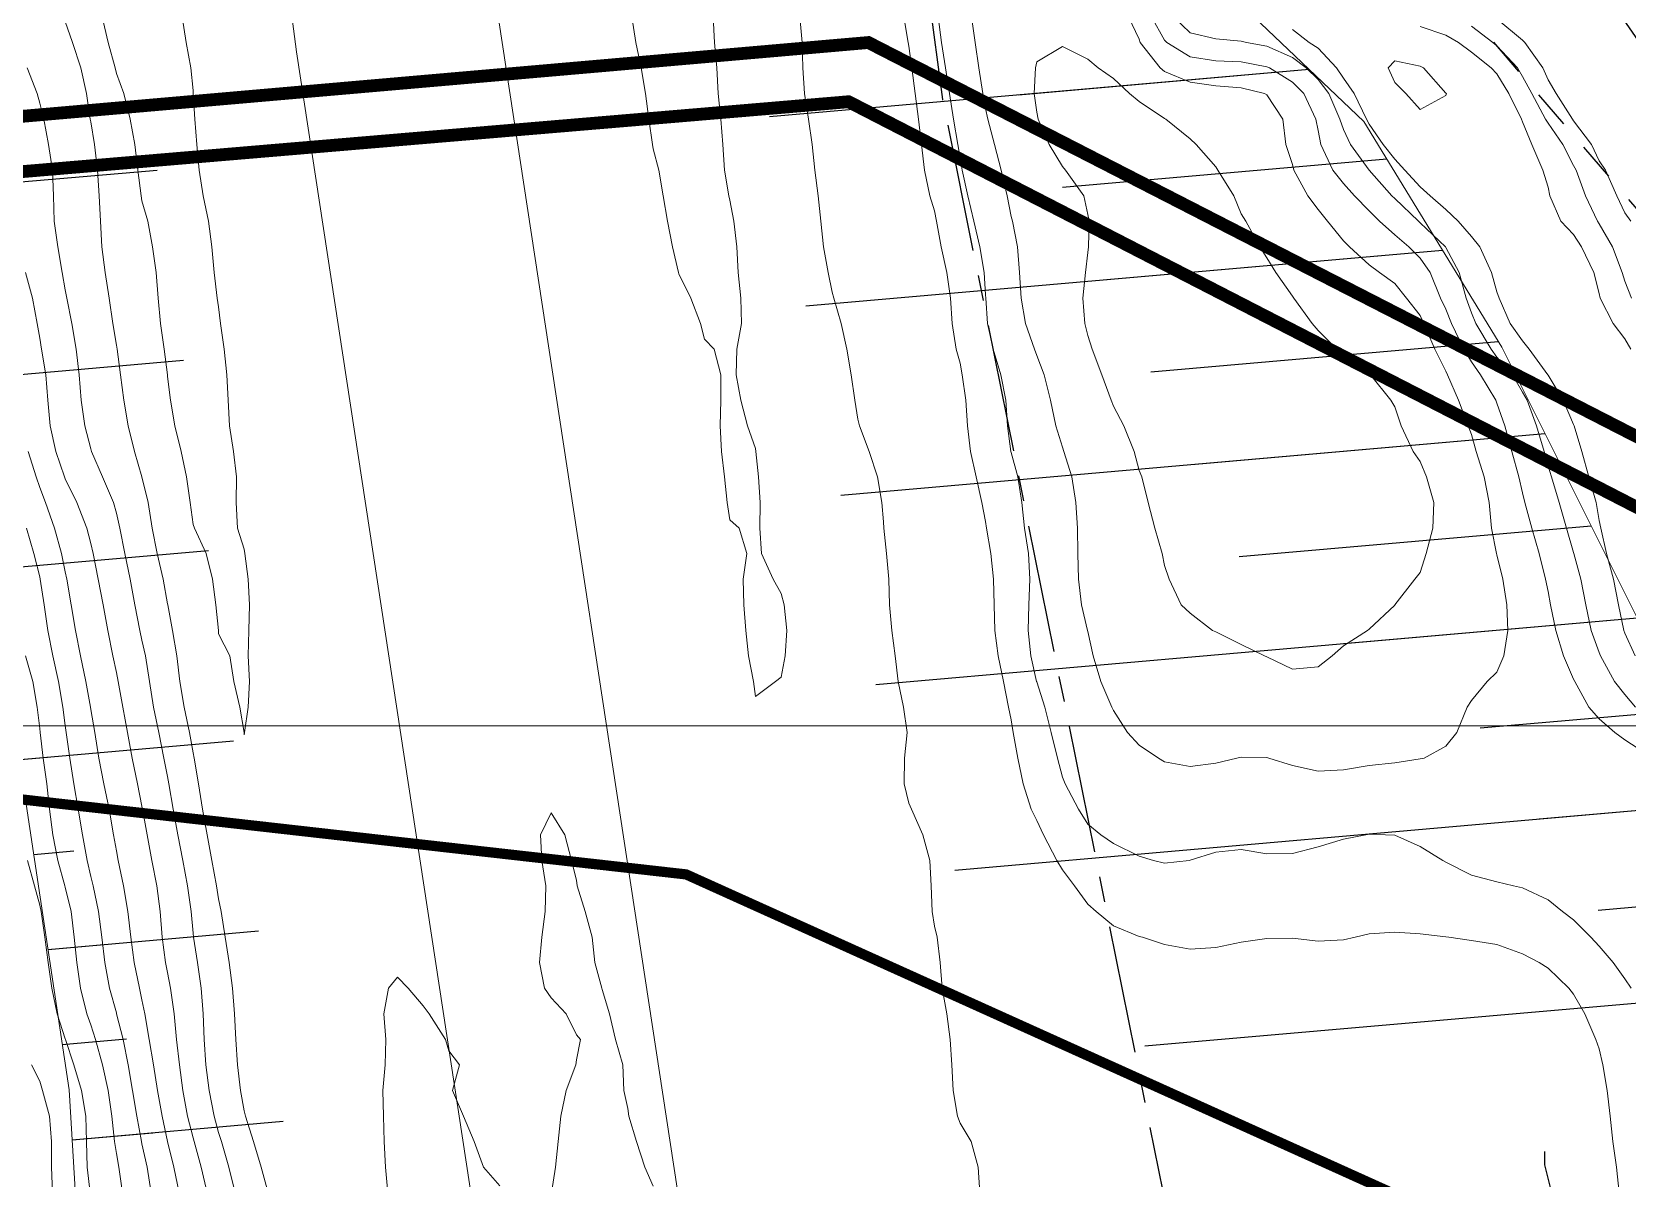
# Model space of a CAD drawing. Header units: centimetres. Extents: x 0 to 642158, y -847 to 649707.
# Drawn here: x 617123.1 to 617154.29, y 621078.54 to 621100.95 of the extents above; entities that cross this region are included whole.
import ezdxf

# ---------------------------------------------------------------- set-up
doc = ezdxf.new("R2010")
doc.units = ezdxf.units.CM
doc.header["$MEASUREMENT"] = 0
for name, pattern in [('CACHE', [9.525, 6.35, -3.175]), ('CENTERX2', [4, 2.5, -0.5, 0.5, -0.5]), ('JIS_02_0.7', [1.35, 0.75, -0.6])]:
    doc.linetypes.add(name, pattern=pattern)
for name, color, linetype, lineweight in [('MEV_environnement_V', 7, 'Continuous', 20), ('MEV_grille', 254, 'Continuous', 9), ('MEV_layout inondation', 5, 'Continuous', 15), ('MEV_schema paysager_V', 7, 'Continuous', 20), ('MEV_vegetal_V', 7, 'Continuous', 25), ('WAL_parcellaire agricole', 7, 'JIS_02_0.7', 25), ('WAL_topographie 0.5', 253, 'Continuous', 20)]:
    doc.layers.add(name, color=color, linetype=linetype, lineweight=lineweight)
doc.layers.add('MEV_schema paysager_Ha', color=7, linetype='Continuous', lineweight=25, transparency=0.13)
doc.layers.add('SPW_parcellaire cadastral', color=7, linetype='CENTERX2', lineweight=25, true_color=0xff0542)
doc.linetypes.add('TRACKS', pattern='A,0.15,[130,ltypeshp.shx,S=0.25,R=0,X=0,Y=0],0.15', length=0.3)
picture_1 = doc.add_image_def('image2.png', size_in_pixel=(6614, 11023))

# ---------------------------------------------------------------- blocks, each defined once
blk = doc.blocks.new('legende vegetal')
at = {"layer": 'MEV_vegetal_V'}
blk.add_lwpolyline([(617152.72, 621078.083), (617152.59, 621078.603), (617152.59, 621078.862)], dxfattribs=at)
blk = doc.blocks.new('*U114')
at = {"layer": 'MEV_grille', "transparency": 33554687}
blk.add_lwpolyline([(-1338.461, 0), (1338.461, 0)], dxfattribs=at)
blk = doc.blocks.new('*U115')
at = {"layer": 'MEV_grille', "color": 0, "linetype": 'ByBlock', "lineweight": -2, "transparency": 16777216}
blk.add_blockref('*U114', (0, -1300), dxfattribs=at)

msp = doc.modelspace()

# ---------------------------------------------------------------- hatches: boundary and pattern name
at = {"layer": 'MEV_schema paysager_Ha', "transparency": 33554687}
h = msp.add_hatch(dxfattribs=at)
h.set_pattern_fill('ANSI31', color=60, scale=30, angle=320)
h.paths.add_polyline_path([(617169.617, 620973.194), (617165.143, 620997.552), (617163.049, 621011.729), (617162.573, 621023.432), (617161.336, 621028.189), (617160.67, 621031.995), (617159.432, 621036.467), (617156.475, 621053.969), (617156.906, 621060.001), (617157.984, 621066.14), (617158.414, 621069.802), (617158.199, 621075.295), (617157.014, 621080.142), (617155.505, 621084.988), (617154.751, 621088.973), (617151.842, 621094.789), (617149.148, 621099.205), (617146.994, 621101.252), (617145.377, 621102.544), (617143.546, 621103.621), (617141.391, 621107.391), (617140.307, 621121.334), (617138.581, 621134.515), (617137.596, 621148.681), (617137.947, 621158.301), (617138.342, 621166.601), (617137.255, 621176.482), (617136.069, 621187.153), (617134.618, 621206.801), (617133.841, 621215.056), (617132.235, 621238.569), (617131.105, 621276.162), (617130.662, 621320.72), (617129.383, 621365.826), (617128.171, 621391.821), (617126.408, 621441.701), (617124.527, 621449.888), (617124.527, 621453.399), (617124.884, 621455.482), (617126.075, 621456.85), (617127.265, 621458.873), (617127.265, 621461.254), (617125.649, 621473.672), (617125.524, 621482.896), (617125.025, 621497.979), (617124.776, 621519.544), (617124.92, 621540.094), (617125.983, 621565.584), (617126.337, 621580.453), (617126.163, 621598.374), (617127.186, 621608.874), (617130.532, 621615.192), (617131.834, 621617.887), (617134.298, 621627.22), (617135.042, 621631.96), (617135.135, 621640.047), (617136.158, 621649.713), (617136.911, 621670.5), (617129.26, 621649.205), (617124.61, 621628.36), (617120.259, 621606.016), (617117.259, 621583.371), (617115.237, 621541.083), (617114.562, 621520.401), (617115.536, 621487.717), (617112.094, 621474.528), (617111.291, 621462.83), (617115.078, 621434.173), (617114.685, 621412.686), (617116.517, 621383.817), (617118.213, 621359.713), (617121.633, 621297.519), (617122.293, 621280.379), (617124.809, 621252.783), (617126.661, 621222.595), (617125.403, 621211.007), (617126.795, 621190.875), (617128.52, 621169.158), (617130.485, 621161.793), (617131.444, 621155.186), (617130.649, 621150.827), (617132.125, 621142.753), (617132.79, 621125.456), (617134.954, 621111.319), (617137.702, 621098.468), (617139.749, 621087.381), (617141.795, 621083.246), (617143.417, 621082.42), (617144.557, 621081.575), (617145.493, 621080.194), (617145.463, 621077.083), (617144.023, 621074.463), (617144.278, 621071.03), (617145.295, 621066.579), (617147.455, 621053.531), (617147.76, 621048.137), (617148.575, 621044.067), (617151.222, 621037.452), (617151.12, 621031.956), (617151.633, 621023.148), (617154.427, 621011.658), (617158.897, 620988.919), (617162.537, 620970.568), (617168.729, 620939.186), (617182.921, 620879.156), (617188.263, 620855.446), (617193.71, 620854.003), (617187.498, 620892.108), (617176.811, 620939.879)])
h = msp.add_hatch(dxfattribs=at)
h.set_pattern_fill('ANSI31', color=60, scale=15, angle=320)
h.paths.add_polyline_path([(617169.617, 620973.194), (617165.143, 620997.552), (617163.049, 621011.729), (617162.573, 621023.432), (617161.336, 621028.189), (617160.67, 621031.995), (617159.432, 621036.467), (617156.475, 621053.969), (617156.906, 621060.001), (617157.984, 621066.14), (617158.414, 621069.802), (617158.199, 621075.295), (617157.014, 621080.142), (617155.505, 621084.988), (617154.751, 621088.973), (617151.842, 621094.789), (617149.148, 621099.205), (617146.994, 621101.252), (617145.377, 621102.544), (617143.546, 621103.621), (617141.391, 621107.391), (617140.307, 621121.334), (617138.581, 621134.515), (617137.596, 621148.681), (617137.947, 621158.301), (617138.342, 621166.601), (617137.255, 621176.482), (617136.069, 621187.153), (617134.618, 621206.801), (617133.841, 621215.056), (617132.235, 621238.569), (617131.105, 621276.162), (617130.662, 621320.72), (617129.383, 621365.826), (617128.171, 621391.821), (617126.408, 621441.701), (617124.527, 621449.888), (617124.527, 621453.399), (617124.884, 621455.482), (617126.075, 621456.85), (617127.265, 621458.873), (617127.265, 621461.254), (617125.649, 621473.672), (617125.524, 621482.896), (617125.025, 621497.979), (617124.776, 621519.544), (617124.92, 621540.094), (617125.983, 621565.584), (617126.337, 621580.453), (617126.163, 621598.374), (617127.186, 621608.874), (617130.532, 621615.192), (617131.834, 621617.887), (617134.298, 621627.22), (617135.042, 621631.96), (617135.135, 621640.047), (617136.158, 621649.713), (617136.911, 621670.5), (617132.957, 621648.368), (617129.989, 621627.895), (617123.162, 621605.493), (617122.123, 621583.834), (617121.418, 621540.656), (617120.578, 621519.454), (617120.8, 621487.646), (617120.576, 621474.663), (617119.681, 621463.134), (617121.439, 621434.424), (617121.208, 621413.2), (617123.756, 621383.971), (617124.633, 621359.105), (617126.907, 621297.599), (617127.217, 621280.099), (617128.476, 621252.652), (617130.286, 621222.294), (617130.788, 621212.114), (617133.595, 621189.8), (617133.864, 621168.997), (617134.545, 621163.04), (617136.407, 621155.367), (617136.033, 621153.22), (617137.061, 621150.231), (617136.705, 621143.134), (617138.509, 621125.82), (617138.985, 621114.157), (617141.16, 621102.299), (617147.01, 621090.064), (617151.616, 621087.22), (617153.107, 621084.646), (617154.311, 621082.965), (617155.38, 621081.272), (617156.272, 621077.352), (617156.539, 621073.164), (617152.956, 621057.576), (617153.92, 621035.982), (617159.694, 621019.068), (617160.419, 620997.657), (617177.679, 620920.157), (617193.56, 620854.923), (617187.498, 620892.108)])
h = msp.add_hatch(dxfattribs=at)
h.set_pattern_fill('ANSI31', color=60, scale=30, angle=320)
h.paths.add_polyline_path([(617170.419, 620834.567), (617172.651, 620836.166), (617173.767, 620838.36), (617176.52, 620837.394), (617174.806, 620846.341), (617170.861, 620863.855), (617160.166, 620908.624), (617154.776, 620933.562), (617146.673, 620971.647), (617141.556, 621000.514), (617137.768, 621021.34), (617128.09, 621079.063), (617126.156, 621093.864), (617119.316, 621143.104), (617111.792, 621208.391), (617108.156, 621251.964), (617106.162, 621276.436), (617103.961, 621303.676), (617102.134, 621336.288), (617100.135, 621389.845), (617096.516, 621463.981), (617093.32, 621529.296), (617090.317, 621582.148), (617088.875, 621608.789), (617089.552, 621610.434), (617091.584, 621610.24), (617079.838, 621624.63), (617079.15, 621614.869), (617077.224, 621610.745), (617075.161, 621604.283), (617075.024, 621597.272), (617074.199, 621592.185), (617074.199, 621587.785), (617073.373, 621584.761), (617071.723, 621576.1), (617070.554, 621571.223), (617069.004, 621567.237), (617065.792, 621560.483), (617065.459, 621555.39), (617064.352, 621548.747), (617063.248, 621545.861), (617063.538, 621539.763), (617064.894, 621531.341), (617066.831, 621523.888), (617067.993, 621518.758), (617069.311, 621511.094), (617070.285, 621505.466), (617073.425, 621497.132), (617077.756, 621487.932), (617080.679, 621477.434), (617081.545, 621462.498), (617082.024, 621453.112), (617079.891, 621448.421), (617077.757, 621439.358), (617074.131, 621434.987), (617070.825, 621431.469), (617069.438, 621426.671), (617071.018, 621420.988), (617073.27, 621414.516), (617077.07, 621409.311), (617077.914, 621402.699), (617079.322, 621395.946), (617077.774, 621388.912), (617077.028, 621379.272), (617077.18, 621366.49), (617077.637, 621354.926), (617081.138, 621345.34), (617084.667, 621339.141), (617088.419, 621332.55), (617091.943, 621324.141), (617093.489, 621313.549), (617093.991, 621301.308), (617095.095, 621293.181), (617098.226, 621286.522), (617098.599, 621269.214), (617098.32, 621260.56), (617100.919, 621240.097), (617102.163, 621224.304), (617102.661, 621213.61), (617104.31, 621203.418), (617105.03, 621196.058), (617108.853, 621175.666), (617110.452, 621164.481), (617113.761, 621137.233), (617115.569, 621117.477), (617117.489, 621112.22), (617116.988, 621109.132), (617114.316, 621105.794), (617111.985, 621102.229), (617112.056, 621101.1), (617120.765, 621101.771), (617121.63, 621095.928), (617112.376, 621095.304), (617112.524, 621092.145), (617113.883, 621089.004), (617118.105, 621088.839), (617120.775, 621088.744), (617122.967, 621085.98), (617123.825, 621080.262), (617124.207, 621073.973), (617125.553, 621066.79), (617126.9, 621057.169), (617128.055, 621049.377), (617129.783, 621041.532), (617130.994, 621026.347), (617134.207, 621004.931), (617136.145, 620988.525), (617136.031, 620979.069), (617142.374, 620949.543), (617145.918, 620930.208), (617153.153, 620899.212), (617158.672, 620872.657), (617161.08, 620858.212), (617163.85, 620847.016), (617167.101, 620840.155), (617169.922, 620834.909)])
h = msp.add_hatch(dxfattribs=at)
h.set_pattern_fill('ANSI31', color=60, scale=15, angle=320)
h.paths.add_polyline_path([(617170.419, 620834.567), (617172.651, 620836.166), (617173.767, 620838.36), (617172.164, 620839.948), (617169.222, 620844.997), (617165.011, 620861.103), (617155.295, 620905.773), (617149.967, 620930.558), (617141.637, 620968.956), (617138.302, 620999.865), (617134.651, 621021.029), (617125.75, 621078.391), (617121.772, 621092.578), (617115.806, 621141.831), (617107.516, 621206.061), (617103.711, 621250.656), (617102.096, 621275.072), (617098.522, 621305.188), (617095.036, 621336.316), (617086.438, 621359.081), (617085.934, 621388.312), (617080.11, 621426.004), (617086.838, 621442.658), (617088.578, 621463.389), (617083.681, 621500.211), (617076.945, 621529.071), (617073.11, 621552.713), (617080.742, 621582.645), (617082.21, 621610.23), (617089.552, 621610.434), (617091.584, 621610.24), (617079.838, 621624.63), (617079.15, 621614.869), (617077.224, 621610.745), (617075.161, 621604.283), (617075.024, 621597.272), (617074.199, 621592.185), (617074.199, 621587.785), (617073.373, 621584.761), (617071.723, 621576.1), (617070.554, 621571.223), (617069.004, 621567.237), (617065.792, 621560.483), (617065.459, 621555.39), (617064.352, 621548.747), (617063.248, 621545.861), (617063.538, 621539.763), (617064.894, 621531.341), (617066.831, 621523.888), (617067.993, 621518.758), (617069.311, 621511.094), (617070.285, 621505.466), (617073.425, 621497.132), (617077.756, 621487.932), (617080.679, 621477.434), (617081.545, 621462.498), (617082.024, 621453.112), (617079.891, 621448.421), (617077.757, 621439.358), (617074.131, 621434.987), (617070.825, 621431.469), (617069.438, 621426.671), (617071.018, 621420.988), (617073.27, 621414.516), (617077.07, 621409.311), (617077.914, 621402.699), (617079.322, 621395.946), (617077.774, 621388.912), (617077.028, 621379.272), (617077.18, 621366.49), (617077.637, 621354.926), (617081.138, 621345.34), (617084.667, 621339.141), (617088.419, 621332.55), (617091.943, 621324.141), (617093.489, 621313.549), (617093.991, 621301.308), (617095.095, 621293.181), (617098.226, 621286.522), (617098.599, 621269.214), (617098.32, 621260.56), (617100.919, 621240.097), (617102.163, 621224.304), (617102.661, 621213.61), (617104.31, 621203.418), (617105.03, 621196.058), (617108.853, 621175.666), (617110.452, 621164.481), (617113.761, 621137.233), (617115.569, 621117.477), (617117.489, 621112.22), (617116.988, 621109.132), (617114.316, 621105.794), (617111.985, 621102.229), (617112.056, 621101.1), (617120.765, 621101.771), (617121.63, 621095.928), (617112.376, 621095.304), (617112.524, 621092.145), (617113.883, 621089.004), (617118.105, 621088.839), (617120.775, 621088.744), (617122.967, 621085.98), (617123.825, 621080.262), (617124.207, 621073.973), (617125.553, 621066.79), (617126.9, 621057.169), (617128.055, 621049.377), (617129.783, 621041.532), (617130.994, 621026.347), (617134.207, 621004.931), (617136.145, 620988.525), (617136.031, 620979.069), (617142.374, 620949.543), (617145.918, 620930.208), (617153.153, 620899.212), (617158.672, 620872.657), (617161.08, 620858.212), (617163.85, 620847.016), (617167.101, 620840.155), (617169.922, 620834.909)])

# ---------------------------------------------------------------- linework, layer by layer
at = {"layer": 'MEV_environnement_V', "linetype": 'TRACKS', "ltscale": 3}
for points in [[(617196.551, 620794.87), (617191.316, 620813.109), (617184.085, 620840.014), (617176.176, 620871.986), (617168.771, 620903.798), (617163.542, 620928.084), (617159.498, 620945.611), (617151.09, 620986.135), (617141.663, 621040.679), (617136.609, 621072.516), (617132.233, 621101.133), (617126.671, 621142.93), (617123.473, 621166.323), (617119.773, 621200.126), (617115.901, 621242.044)], [(617192.692, 620793.816), (617187.462, 620812.038), (617180.212, 620839.014), (617172.287, 620871.053), (617164.867, 620902.923), (617159.638, 620927.214), (617155.59, 620944.754), (617147.16, 620985.388), (617137.717, 621040.025), (617132.657, 621071.9), (617128.273, 621100.567), (617122.707, 621142.396), (617119.503, 621165.835), (617115.794, 621199.724), (617111.915, 621241.714)]]:
    msp.add_lwpolyline(points, dxfattribs=at)
at = {"layer": 'MEV_environnement_V', "linetype": 'CACHE', "ltscale": 0.3, "const_width": 0.25}
for points in [[(617120.589, 621099.101), (617139.457, 621100.747), (617162.566, 621088.893)], [(617121.174, 621098.075), (617139.07, 621099.589), (617162.352, 621087.608)]]:
    msp.add_lwpolyline(points, dxfattribs=at)
at = {"layer": 'MEV_layout inondation', "const_width": 0.2}
msp.add_lwpolyline([(616805.513, 621043.508), (616905.775, 621054.403), (616926.218, 621056.194), (617038.256, 621081.755), (617058.189, 621088.219), (617087.251, 621091.263), (617092.888, 621091.636), (617110.876, 621087.3), (617135.893, 621084.476), (617163.198, 621072.152), (617173.701, 621069.99), (617233.162, 621073.07), (617279.62, 621037.923)], dxfattribs=at)
at = {"layer": 'MEV_schema paysager_V', "color": 7, "true_color": 0xffffff}
msp.add_lwpolyline([(617169.617, 620973.194), (617165.143, 620997.552), (617163.049, 621011.729), (617162.573, 621023.432), (617161.336, 621028.189), (617160.67, 621031.995), (617159.432, 621036.467), (617156.475, 621053.969), (617156.906, 621060.001), (617157.984, 621066.14), (617158.414, 621069.802), (617158.199, 621075.295), (617157.014, 621080.142), (617155.505, 621084.988), (617154.751, 621088.973), (617151.842, 621094.789), (617149.148, 621099.205), (617146.994, 621101.252), (617145.377, 621102.544), (617143.546, 621103.621), (617141.391, 621107.391), (617140.307, 621121.334), (617138.581, 621134.515)], dxfattribs=at)
at = {"layer": 'MEV_schema paysager_V', "color": 60}
msp.add_lwpolyline([(617122.967, 621085.98), (617123.825, 621080.262), (617124.207, 621073.973), (617125.553, 621066.79), (617126.9, 621057.169), (617128.055, 621049.377), (617129.783, 621041.532), (617130.994, 621026.347), (617134.207, 621004.931), (617136.145, 620988.525), (617136.031, 620979.069), (617142.374, 620949.543), (617145.918, 620930.208)], dxfattribs=at)
at = {"layer": 'SPW_parcellaire cadastral'}
msp.add_lwpolyline([(617167.025, 621022.532), (617157.998, 621018.267), (617152.584, 621041.787), (617140.914, 621099.632), (617134.675, 621146.597), (617140.291, 621148.374), (617148.682, 621109.262), (617156.839, 621097.39), (617160.38, 621076.829), (617162.686, 621066.403), (617166.894, 621049.214), (617169.567, 621047.434), (617170.605, 621047.194), (617175.726, 621044.879), (617177.873, 621042.565), (617179.433, 621040.006), (617180.083, 621036.101), (617176.672, 621027.88), (617167.025, 621022.532)], dxfattribs=at)
at = {"layer": 'WAL_parcellaire agricole'}
msp.add_lwpolyline([(617235.845, 621089.917), (617230.845, 621089.917), (617187.846, 621087.912), (617168.846, 621086.909), (617161.846, 621088.909), (617149.844, 621102.907), (617144.843, 621113.906), (617141.84, 621136.906), (617134.831, 621213.904), (617205.078, 621234.412), (617212.832, 621203.663), (617217.084, 621181.164), (617220.336, 621164.165), (617230.843, 621108.416), (617235.845, 621089.917)], dxfattribs=at)
at = {"layer": 'WAL_topographie 0.5'}
for points in [[(617123.75, 621101.16), (617123.891, 621100.75), (617124.055, 621100.25), (617124.163, 621099.75), (617124.24, 621099.25), (617124.25, 621099.194), (617124.319, 621098.75), (617124.378, 621098.25), (617124.414, 621097.75), (617124.439, 621097.25), (617124.466, 621096.75), (617124.529, 621096.25), (617124.609, 621095.75), (617124.682, 621095.25), (617124.75, 621094.828), (617124.763, 621094.75), (617124.833, 621094.25), (617124.894, 621093.75), (617124.983, 621093.25), (617125.107, 621092.75), (617125.25, 621092.25), (617125.25, 621092.25), (617125.369, 621091.75), (617125.45, 621091.25), (617125.549, 621090.75), (617125.668, 621090.25), (617125.75, 621089.769), (617125.754, 621089.75), (617125.848, 621089.25), (617125.932, 621088.75), (617125.993, 621088.25), (617126.076, 621087.75), (617126.178, 621087.25), (617126.25, 621086.851), (617126.271, 621086.75), (617126.356, 621086.25), (617126.434, 621085.75), (617126.524, 621085.25), (617126.616, 621084.75), (617126.711, 621084.25), (617126.75, 621084), (617126.802, 621083.75), (617126.879, 621083.25), (617126.958, 621082.75), (617127.02, 621082.25), (617127.059, 621081.75), (617127.084, 621081.25), (617127.119, 621080.75), (617127.179, 621080.25), (617127.25, 621079.855), (617127.275, 621079.75), (617127.429, 621079.25), (617127.58, 621078.75), (617127.719, 621078.25)], [(617124.469, 621101.25), (617124.587, 621100.75), (617124.727, 621100.25), (617124.75, 621100.144), (617124.897, 621099.75), (617125.018, 621099.25), (617125.112, 621098.75), (617125.172, 621098.25), (617125.235, 621097.75), (617125.25, 621097.651), (617125.364, 621097.25), (617125.457, 621096.75), (617125.527, 621096.25), (617125.57, 621095.75), (617125.611, 621095.25), (617125.685, 621094.75), (617125.748, 621094.25), (617125.75, 621094.214), (617125.809, 621093.75), (617125.896, 621093.25), (617126.017, 621092.75), (617126.124, 621092.25), (617126.196, 621091.75), (617126.25, 621091.319), (617126.28, 621091.25), (617126.503, 621090.75), (617126.633, 621090.25), (617126.697, 621089.75), (617126.745, 621089.25), (617126.75, 621089.181), (617126.969, 621088.75), (617127.045, 621088.25), (617127.163, 621087.75), (617127.247, 621087.25), (617127.25, 621087.208), (617127.254, 621087.25), (617127.326, 621087.75), (617127.352, 621088.25), (617127.327, 621088.75), (617127.338, 621089.25), (617127.355, 621089.75), (617127.325, 621090.25), (617127.264, 621090.75), (617127.25, 621090.835), (617127.119, 621091.25), (617127.09, 621091.75), (617127.101, 621092.25), (617127.04, 621092.75), (617126.964, 621093.25), (617126.934, 621093.75), (617126.909, 621094.25), (617126.856, 621094.75), (617126.788, 621095.25), (617126.75, 621095.579), (617126.72, 621095.75), (617126.663, 621096.25), (617126.617, 621096.75), (617126.553, 621097.25), (617126.449, 621097.75), (617126.37, 621098.25), (617126.326, 621098.75), (617126.284, 621099.25), (617126.255, 621099.75), (617126.25, 621099.808), (617126.208, 621100.25), (617126.116, 621100.75), (617126.034, 621101.25)], [(617134.831, 621101.25), (617134.908, 621100.75), (617135.015, 621100.25), (617135.1, 621099.75), (617135.165, 621099.25), (617135.235, 621098.75), (617135.25, 621098.665), (617135.358, 621098.25), (617135.445, 621097.75), (617135.527, 621097.25), (617135.627, 621096.75), (617135.742, 621096.25), (617135.75, 621096.22), (617135.982, 621095.75), (617136.175, 621095.25), (617136.25, 621094.944), (617136.444, 621094.75), (617136.573, 621094.25), (617136.571, 621093.75), (617136.56, 621093.25), (617136.583, 621092.75), (617136.642, 621092.25), (617136.697, 621091.75), (617136.75, 621091.41), (617136.932, 621091.25), (617137.08, 621090.75), (617137.009, 621090.25), (617137.022, 621089.75), (617137.062, 621089.25), (617137.113, 621088.75), (617137.207, 621088.25), (617137.25, 621087.958), (617137.639, 621088.25), (617137.75, 621088.337), (617137.827, 621088.75), (617137.864, 621089.25), (617137.808, 621089.75), (617137.75, 621089.969), (617137.595, 621090.25), (617137.366, 621090.75), (617137.331, 621091.25), (617137.341, 621091.75), (617137.309, 621092.25), (617137.258, 621092.75), (617137.25, 621092.806), (617137.093, 621093.25), (617136.964, 621093.75), (617136.873, 621094.25), (617136.884, 621094.75), (617136.975, 621095.25), (617136.961, 621095.75), (617136.911, 621096.25), (617136.886, 621096.75), (617136.827, 621097.25), (617136.75, 621097.664), (617136.731, 621097.75), (617136.643, 621098.25), (617136.613, 621098.75), (617136.571, 621099.25), (617136.519, 621099.75), (617136.495, 621100.25), (617136.45, 621100.75), (617136.419, 621101.25)], [(617141.637, 621078.25), (617141.607, 621078.75), (617141.464, 621079.25), (617141.25, 621079.61), (617141.201, 621079.75), (617141.117, 621080.25), (617141.086, 621080.75), (617141.057, 621081.25), (617140.994, 621081.75), (617140.901, 621082.25), (617140.86, 621082.75), (617140.8, 621083.25), (617140.75, 621083.462), (617140.703, 621083.75), (617140.685, 621084.25), (617140.658, 621084.75), (617140.52, 621085.25), (617140.299, 621085.75), (617140.25, 621085.869), (617140.159, 621086.25), (617140.164, 621086.75), (617140.214, 621087.25), (617140.141, 621087.75), (617140.037, 621088.25), (617139.981, 621088.75), (617139.916, 621089.25), (617139.87, 621089.75), (617139.855, 621090.25), (617139.813, 621090.75), (617139.761, 621091.25), (617139.75, 621091.375), (617139.722, 621091.75), (617139.637, 621092.25), (617139.469, 621092.75), (617139.281, 621093.25), (617139.25, 621093.382), (617139.192, 621093.75), (617139.121, 621094.25), (617139.034, 621094.75), (617138.924, 621095.25), (617138.784, 621095.75), (617138.75, 621095.863), (617138.669, 621096.25), (617138.581, 621096.75), (617138.525, 621097.25), (617138.472, 621097.75), (617138.408, 621098.25), (617138.355, 621098.75), (617138.286, 621099.25), (617138.25, 621099.45), (617138.207, 621099.75), (617138.173, 621100.25), (617138.161, 621100.75), (617138.117, 621101.25)], [(617154.142, 621078.25), (617154.086, 621078.75), (617154.016, 621079.25), (617153.962, 621079.75), (617153.903, 621080.25), (617153.821, 621080.75), (617153.75, 621081.063), (617153.686, 621081.25), (617153.466, 621081.75), (617153.25, 621082.133), (617153.156, 621082.25), (617152.75, 621082.644), (617152.575, 621082.75), (617152.25, 621082.925), (617151.75, 621083.103), (617151.25, 621083.185), (617150.811, 621083.25), (617150.75, 621083.257), (617150.25, 621083.313), (617149.75, 621083.346), (617149.25, 621083.314), (617148.976, 621083.25), (617148.75, 621083.197), (617148.25, 621083.173), (617147.75, 621083.226), (617147.25, 621083.225), (617146.75, 621083.153), (617146.25, 621083.048), (617145.75, 621083.016), (617145.25, 621083.105), (617144.819, 621083.25), (617144.75, 621083.265), (617144.25, 621083.472), (617143.914, 621083.75), (617143.75, 621083.891), (617143.487, 621084.25), (617143.25, 621084.567), (617143.144, 621084.75), (617142.88, 621085.25), (617142.75, 621085.53), (617142.64, 621085.75), (617142.481, 621086.25), (617142.378, 621086.75), (617142.288, 621087.25), (617142.25, 621087.5), (617142.2, 621087.75), (617142.099, 621088.25), (617141.993, 621088.75), (617141.928, 621089.25), (617141.916, 621089.75), (617141.907, 621090.25), (617141.852, 621090.75), (617141.768, 621091.25), (617141.75, 621091.377), (617141.676, 621091.75), (617141.567, 621092.25), (617141.453, 621092.75), (617141.398, 621093.25), (617141.364, 621093.75), (617141.293, 621094.25), (617141.25, 621094.478), (617141.176, 621094.75), (617141.097, 621095.25), (617141.065, 621095.75), (617140.989, 621096.25), (617140.882, 621096.75), (617140.79, 621097.25), (617140.75, 621097.458), (617140.657, 621097.75), (617140.555, 621098.25), (617140.497, 621098.75), (617140.437, 621099.25), (617140.371, 621099.75), (617140.307, 621100.25), (617140.25, 621100.677), (617140.232, 621100.75), (617140.152, 621101.25)], [(617154.375, 621082.25), (617154.25, 621082.432), (617154.022, 621082.75), (617153.75, 621083.073), (617153.589, 621083.25), (617153.25, 621083.586), (617153.034, 621083.75), (617152.75, 621083.977), (617152.25, 621084.214), (617152.076, 621084.25), (617151.75, 621084.329), (617151.25, 621084.459), (617150.75, 621084.715), (617150.693, 621084.75), (617150.25, 621085.022), (617149.75, 621085.242), (617149.568, 621085.25), (617149.25, 621085.262), (617149.188, 621085.25), (617148.75, 621085.163), (617148.25, 621085.017), (617147.75, 621084.883), (617147.25, 621084.878), (617146.75, 621084.964), (617146.25, 621084.913), (617145.75, 621084.752), (617145.733, 621084.75), (617145.25, 621084.699), (617145.031, 621084.75), (617144.75, 621084.831), (617144.25, 621085.081), (617144, 621085.25), (617143.75, 621085.458), (617143.563, 621085.75), (617143.306, 621086.25), (617143.25, 621086.379), (617143.158, 621086.75), (617143.033, 621087.25), (617142.906, 621087.75), (617142.75, 621088.24), (617142.748, 621088.25), (617142.634, 621088.75), (617142.58, 621089.25), (617142.593, 621089.75), (617142.616, 621090.25), (617142.587, 621090.75), (617142.513, 621091.25), (617142.455, 621091.75), (617142.377, 621092.25), (617142.25, 621092.728), (617142.245, 621092.75), (617142.177, 621093.25), (617142.142, 621093.75), (617142.05, 621094.25), (617141.898, 621094.75), (617141.784, 621095.25), (617141.754, 621095.75), (617141.75, 621095.811), (617141.722, 621096.25), (617141.635, 621096.75), (617141.521, 621097.25), (617141.4, 621097.75), (617141.294, 621098.25), (617141.25, 621098.486), (617141.206, 621098.75), (617141.121, 621099.25), (617141.042, 621099.75), (617140.967, 621100.25), (617140.886, 621100.75), (617140.824, 621101.25)], [(617150.327, 621086.75), (617150.25, 621086.735), (617149.75, 621086.661), (617149.25, 621086.607), (617148.75, 621086.523), (617148.25, 621086.497), (617147.75, 621086.605), (617147.288, 621086.75), (617147.25, 621086.762), (617146.75, 621086.77), (617146.665, 621086.75), (617146.25, 621086.65), (617145.75, 621086.585), (617145.25, 621086.675), (617145.13, 621086.75), (617144.75, 621087.004), (617144.527, 621087.25), (617144.25, 621087.684), (617144.215, 621087.75), (617144.005, 621088.25), (617143.851, 621088.75), (617143.75, 621089.224), (617143.743, 621089.25), (617143.624, 621089.75), (617143.566, 621090.25), (617143.556, 621090.75), (617143.544, 621091.25), (617143.513, 621091.75), (617143.433, 621092.25), (617143.279, 621092.75), (617143.25, 621092.831), (617143.126, 621093.25), (617143.019, 621093.75), (617142.897, 621094.25), (617142.75, 621094.624), (617142.703, 621094.75), (617142.531, 621095.25), (617142.445, 621095.75), (617142.412, 621096.25), (617142.374, 621096.75), (617142.276, 621097.25), (617142.25, 621097.345), (617142.171, 621097.75), (617142.054, 621098.25), (617141.921, 621098.75), (617141.796, 621099.25), (617141.75, 621099.455), (617141.698, 621099.75), (617141.618, 621100.25), (617141.545, 621100.75), (617141.476, 621101.25)], [(617144.546, 621101.25), (617144.75, 621100.812), (617144.774, 621100.75), (617145.166, 621100.25), (617145.25, 621100.181), (617145.75, 621099.97), (617146.25, 621099.898), (617146.75, 621099.858), (617147.206, 621099.75), (617147.25, 621099.722), (617147.559, 621099.25), (617147.621, 621098.75), (617147.75, 621098.359), (617147.778, 621098.25), (617148.049, 621097.75), (617148.25, 621097.481), (617148.438, 621097.25), (617148.75, 621096.867), (617148.867, 621096.75), (617149.25, 621096.396), (617149.456, 621096.25), (617149.75, 621096.036), (617149.98, 621095.75), (617150.25, 621095.409), (617150.319, 621095.25), (617150.536, 621094.75), (617150.75, 621094.322), (617150.783, 621094.25), (617150.999, 621093.75), (617151.187, 621093.25), (617151.25, 621093.079), (617151.345, 621092.75), (617151.502, 621092.25), (617151.597, 621091.75), (617151.641, 621091.25), (617151.743, 621090.75), (617151.75, 621090.724), (617151.862, 621090.25), (617151.942, 621089.75), (617151.961, 621089.25), (617151.885, 621088.75), (617151.75, 621088.431), (617151.561, 621088.25), (617151.25, 621087.877), (617151.17, 621087.75), (617150.963, 621087.25), (617150.75, 621086.986), (617150.327, 621086.75)], [(617144.996, 621101.25), (617145.25, 621100.79), (617145.293, 621100.75), (617145.75, 621100.469), (617146.25, 621100.392), (617146.75, 621100.367), (617147.25, 621100.274), (617147.299, 621100.25), (617147.75, 621099.969), (617147.972, 621099.75), (617148.208, 621099.25), (617148.25, 621099.028), (617148.304, 621098.75), (617148.538, 621098.25), (617148.75, 621097.989), (617148.966, 621097.75), (617149.25, 621097.455), (617149.456, 621097.25), (617149.75, 621096.988), (617150.025, 621096.75), (617150.25, 621096.53), (617150.444, 621096.25), (617150.647, 621095.75), (617150.75, 621095.531), (617150.863, 621095.25), (617151.102, 621094.75), (617151.25, 621094.503), (617151.428, 621094.25), (617151.729, 621093.75), (617151.75, 621093.695), (617151.903, 621093.25), (617152.043, 621092.75), (617152.177, 621092.25), (617152.25, 621091.941), (617152.297, 621091.75), (617152.43, 621091.25), (617152.575, 621090.75), (617152.702, 621090.25), (617152.75, 621090.007), (617152.799, 621089.75), (617152.902, 621089.25), (617153.053, 621088.75), (617153.25, 621088.298), (617153.27, 621088.25), (617153.545, 621087.75), (617153.75, 621087.52), (617154.053, 621087.25), (617154.25, 621087.109), (617154.75, 621086.784)], [(617145.422, 621101.25), (617145.75, 621100.937), (617146.25, 621100.818), (617146.75, 621100.773), (617146.851, 621100.75), (617147.25, 621100.674), (617147.75, 621100.456), (617148.02, 621100.25), (617148.25, 621100.022), (617148.459, 621099.75), (617148.678, 621099.25), (617148.75, 621099.045), (617148.885, 621098.75), (617149.249, 621098.25), (617149.25, 621098.249), (617149.697, 621097.75), (617149.75, 621097.698), (617150.216, 621097.25), (617150.25, 621097.22), (617150.743, 621096.75), (617150.75, 621096.739), (617151.013, 621096.25), (617151.149, 621095.75), (617151.25, 621095.463), (617151.339, 621095.25), (617151.636, 621094.75), (617151.75, 621094.594), (617152.051, 621094.25), (617152.25, 621093.908), (617152.34, 621093.75), (617152.524, 621093.25), (617152.673, 621092.75), (617152.75, 621092.461), (617152.814, 621092.25), (617152.967, 621091.75), (617153.11, 621091.25), (617153.25, 621090.773), (617153.256, 621090.75), (617153.391, 621090.25), (617153.486, 621089.75), (617153.591, 621089.25), (617153.75, 621088.815), (617153.775, 621088.75), (617154.051, 621088.25), (617154.25, 621087.996), (617154.458, 621087.75)], [(617154.368, 621094.75), (617154.25, 621094.953), (617154.02, 621095.25), (617153.771, 621095.75), (617153.75, 621095.84), (617153.643, 621096.25), (617153.404, 621096.75), (617153.25, 621096.993), (617153.001, 621097.25), (617152.784, 621097.75), (617152.75, 621097.92), (617152.647, 621098.25), (617152.435, 621098.75), (617152.25, 621099.195), (617152.227, 621099.25), (617151.979, 621099.75), (617151.75, 621100.132), (617151.637, 621100.25), (617151.25, 621100.557), (617150.997, 621100.75), (617150.75, 621100.89), (617150.25, 621101.062)], [(617154.382, 621095.75), (617154.25, 621096.082), (617154.198, 621096.25), (617154.011, 621096.75), (617153.75, 621097.2), (617153.717, 621097.25), (617153.479, 621097.75), (617153.3, 621098.25), (617153.25, 621098.344), (617153.04, 621098.75), (617152.75, 621099.172), (617152.701, 621099.25), (617152.429, 621099.75), (617152.25, 621100.085), (617152.15, 621100.25), (617151.75, 621100.683), (617151.669, 621100.75), (617151.25, 621101.065)], [(617154.366, 621097.25), (617154.25, 621097.415), (617154.094, 621097.75), (617153.872, 621098.25), (617153.75, 621098.433), (617153.598, 621098.75), (617153.25, 621099.215), (617153.227, 621099.25), (617152.907, 621099.75), (617152.75, 621100.015), (617152.649, 621100.25), (617152.294, 621100.75), (617152.25, 621100.791), (617151.75, 621101.21)], [(617147.75, 621101.003), (617148.076, 621100.75), (617148.25, 621100.634), (617148.61, 621100.25), (617148.75, 621100.048), (617148.955, 621099.75), (617149.198, 621099.25), (617149.25, 621099.149), (617149.525, 621098.75), (617149.75, 621098.466), (617149.951, 621098.25), (617150.25, 621097.927), (617150.444, 621097.75), (617150.75, 621097.48), (617150.991, 621097.25), (617151.25, 621096.955), (617151.418, 621096.75), (617151.645, 621096.25), (617151.75, 621095.87), (617151.794, 621095.75), (617152.005, 621095.25), (617152.25, 621094.915), (617152.379, 621094.75), (617152.746, 621094.25), (617152.75, 621094.243), (617153.046, 621093.75), (617153.25, 621093.274), (617153.263, 621093.25), (617153.408, 621092.75), (617153.544, 621092.25), (617153.69, 621091.75), (617153.75, 621091.397), (617153.781, 621091.25), (617153.894, 621090.75), (617154.03, 621090.25), (617154.126, 621089.75), (617154.228, 621089.25), (617154.25, 621089.195), (617154.45, 621088.75)], [(617148.528, 621088.75), (617148.25, 621088.534), (617147.75, 621088.492), (617147.25, 621088.731), (617147.205, 621088.75), (617146.75, 621088.976), (617146.25, 621089.221), (617146.19, 621089.25), (617145.75, 621089.586), (617145.574, 621089.75), (617145.341, 621090.25), (617145.25, 621090.518), (617145.204, 621090.75), (617145.062, 621091.25), (617144.926, 621091.75), (617144.805, 621092.25), (617144.75, 621092.375), (617144.654, 621092.75), (617144.452, 621093.25), (617144.25, 621093.634), (617144.203, 621093.75), (617144.02, 621094.25), (617143.831, 621094.75), (617143.75, 621095.019), (617143.693, 621095.25), (617143.653, 621095.75), (617143.702, 621096.25), (617143.75, 621096.643), (617143.763, 621096.75), (617143.773, 621097.25), (617143.75, 621097.383), (617143.67, 621097.75), (617143.312, 621098.25), (617143.25, 621098.319), (617142.993, 621098.75), (617142.775, 621099.25), (617142.75, 621099.385), (617142.699, 621099.75), (617142.722, 621100.25), (617142.75, 621100.369), (617143.25, 621100.67), (617143.75, 621100.423), (617143.95, 621100.25), (617144.25, 621100.046), (617144.563, 621099.75), (617144.75, 621099.593), (617145.25, 621099.261), (617145.275, 621099.25), (617145.75, 621098.86), (617145.868, 621098.75), (617146.25, 621098.317), (617146.294, 621098.25), (617146.607, 621097.75), (617146.75, 621097.395), (617146.836, 621097.25), (617147.111, 621096.75), (617147.25, 621096.534), (617147.427, 621096.25), (617147.75, 621095.788), (617147.776, 621095.75), (617148.137, 621095.25), (617148.25, 621095.115), (617148.619, 621094.75), (617148.75, 621094.624), (617149.25, 621094.274), (617149.276, 621094.25), (617149.672, 621093.75), (617149.75, 621093.62), (617149.878, 621093.25), (617150.113, 621092.75), (617150.25, 621092.551), (617150.373, 621092.25), (617150.518, 621091.75), (617150.497, 621091.25), (617150.364, 621090.75), (617150.25, 621090.379), (617150.146, 621090.25), (617149.755, 621089.75), (617149.75, 621089.745), (617149.25, 621089.271), (617149.218, 621089.25), (617148.75, 621088.944), (617148.528, 621088.75)], [(617123.005, 621100.25), (617123.2, 621099.75), (617123.25, 621099.558), (617123.329, 621099.25), (617123.425, 621098.75), (617123.501, 621098.25), (617123.519, 621097.75), (617123.536, 621097.25), (617123.602, 621096.75), (617123.689, 621096.25), (617123.75, 621095.913), (617123.783, 621095.75), (617123.876, 621095.25), (617123.962, 621094.75), (617124.021, 621094.25), (617124.063, 621093.75), (617124.134, 621093.25), (617124.25, 621092.798), (617124.264, 621092.75), (617124.481, 621092.25), (617124.691, 621091.75), (617124.75, 621091.54), (617124.82, 621091.25), (617124.915, 621090.75), (617125.022, 621090.25), (617125.111, 621089.75), (617125.207, 621089.25), (617125.25, 621089.058), (617125.317, 621088.75), (617125.395, 621088.25), (617125.477, 621087.75), (617125.578, 621087.25), (617125.681, 621086.75), (617125.75, 621086.389), (617125.775, 621086.25), (617125.859, 621085.75), (617125.953, 621085.25), (617126.049, 621084.75), (617126.143, 621084.25), (617126.211, 621083.75), (617126.25, 621083.329), (617126.258, 621083.25), (617126.334, 621082.75), (617126.409, 621082.25), (617126.446, 621081.75), (617126.466, 621081.25), (617126.502, 621080.75), (617126.567, 621080.25), (617126.662, 621079.75), (617126.75, 621079.426), (617126.803, 621079.25), (617126.95, 621078.75), (617127.076, 621078.25)], [(617150.75, 621099.712), (617150.762, 621099.75), (617150.75, 621099.757), (617150.313, 621100.25), (617150.25, 621100.285), (617149.75, 621100.386), (617149.62, 621100.25), (617149.75, 621099.966), (617149.968, 621099.75), (617150.25, 621099.436), (617150.75, 621099.712)], [(617122.971, 621096.25), (617123.109, 621095.75), (617123.199, 621095.25), (617123.25, 621094.966), (617123.288, 621094.75), (617123.368, 621094.25), (617123.412, 621093.75), (617123.458, 621093.25), (617123.565, 621092.75), (617123.737, 621092.25), (617123.75, 621092.215), (617123.979, 621091.75), (617124.175, 621091.25), (617124.25, 621090.949), (617124.295, 621090.75), (617124.394, 621090.25), (617124.49, 621089.75), (617124.581, 621089.25), (617124.682, 621088.75), (617124.75, 621088.426), (617124.784, 621088.25), (617124.879, 621087.75), (617124.968, 621087.25), (617125.06, 621086.75), (617125.163, 621086.25), (617125.25, 621085.809), (617125.261, 621085.75), (617125.352, 621085.25), (617125.446, 621084.75), (617125.54, 621084.25), (617125.609, 621083.75), (617125.646, 621083.25), (617125.712, 621082.75), (617125.75, 621082.558), (617125.808, 621082.25), (617125.877, 621081.75), (617125.927, 621081.25), (617125.982, 621080.75), (617126.052, 621080.25), (617126.143, 621079.75), (617126.25, 621079.321), (617126.269, 621079.25), (617126.409, 621078.75), (617126.528, 621078.25)], [(617123.023, 621092.75), (617123.179, 621092.25), (617123.25, 621092.041), (617123.364, 621091.75), (617123.539, 621091.25), (617123.68, 621090.75), (617123.75, 621090.397), (617123.782, 621090.25), (617123.866, 621089.75), (617123.949, 621089.25), (617124.048, 621088.75), (617124.152, 621088.25), (617124.243, 621087.75), (617124.25, 621087.703), (617124.327, 621087.25), (617124.408, 621086.75), (617124.506, 621086.25), (617124.608, 621085.75), (617124.695, 621085.25), (617124.75, 621084.936), (617124.785, 621084.75), (617124.889, 621084.25), (617124.974, 621083.75), (617125.03, 621083.25), (617125.096, 621082.75), (617125.201, 621082.25), (617125.25, 621082.024), (617125.308, 621081.75), (617125.394, 621081.25), (617125.473, 621080.75), (617125.553, 621080.25), (617125.643, 621079.75), (617125.75, 621079.253), (617125.751, 621079.25), (617125.874, 621078.75), (617125.981, 621078.25)], [(617122.994, 621091.25), (617123.139, 621090.75), (617123.25, 621090.299), (617123.262, 621090.25), (617123.34, 621089.75), (617123.409, 621089.25), (617123.51, 621088.75), (617123.621, 621088.25), (617123.703, 621087.75), (617123.75, 621087.388), (617123.77, 621087.25), (617123.841, 621086.75), (617123.917, 621086.25), (617124, 621085.75), (617124.086, 621085.25), (617124.176, 621084.75), (617124.25, 621084.437), (617124.295, 621084.25), (617124.401, 621083.75), (617124.465, 621083.25), (617124.524, 621082.75), (617124.615, 621082.25), (617124.75, 621081.768), (617124.755, 621081.75), (617124.88, 621081.25), (617124.978, 621080.75), (617125.065, 621080.25), (617125.149, 621079.75), (617125.241, 621079.25), (617125.25, 621079.208), (617125.35, 621078.75), (617125.433, 621078.25)], [(617122.972, 621088.75), (617123.114, 621088.25), (617123.204, 621087.75), (617123.25, 621087.332), (617123.258, 621087.25), (617123.321, 621086.75), (617123.388, 621086.25), (617123.443, 621085.75), (617123.509, 621085.25), (617123.608, 621084.75), (617123.743, 621084.25), (617123.75, 621084.225), (617123.863, 621083.75), (617123.927, 621083.25), (617123.977, 621082.75), (617124.048, 621082.25), (617124.175, 621081.75), (617124.25, 621081.534), (617124.344, 621081.25), (617124.481, 621080.75), (617124.589, 621080.25), (617124.662, 621079.75), (617124.713, 621079.25), (617124.75, 621079.019), (617124.795, 621078.75), (617124.87, 621078.25)], [(617133.261, 621078.25), (617133.337, 621078.75), (617133.392, 621079.25), (617133.442, 621079.75), (617133.548, 621080.25), (617133.737, 621080.75), (617133.75, 621080.85), (617133.824, 621081.25), (617133.75, 621081.341), (617133.546, 621081.75), (617133.25, 621082.06), (617133.121, 621082.25), (617133.022, 621082.75), (617133.071, 621083.25), (617133.137, 621083.75), (617133.15, 621084.25), (617133.069, 621084.75), (617133.047, 621085.25), (617133.25, 621085.683), (617133.521, 621085.25), (617133.653, 621084.75), (617133.75, 621084.361), (617133.76, 621084.25), (617133.915, 621083.75), (617134.052, 621083.25), (617134.104, 621082.75), (617134.241, 621082.25), (617134.25, 621082.224), (617134.397, 621081.75), (617134.511, 621081.25), (617134.653, 621080.75), (617134.672, 621080.25), (617134.75, 621079.9), (617134.769, 621079.75), (617134.921, 621079.25), (617135.085, 621078.75), (617135.25, 621078.379)], [(617123.013, 621084.75), (617123.149, 621084.25), (617123.25, 621083.877), (617123.28, 621083.75), (617123.353, 621083.25), (617123.414, 621082.75), (617123.487, 621082.25), (617123.593, 621081.75), (617123.75, 621081.262), (617123.754, 621081.25), (617123.92, 621080.75), (617124.065, 621080.25), (617124.152, 621079.75), (617124.165, 621079.25), (617124.179, 621078.75), (617124.235, 621078.25)], [(617130.062, 621078.25), (617130.014, 621078.75), (617129.99, 621079.25), (617129.972, 621079.75), (617129.959, 621080.25), (617130.005, 621080.75), (617130.017, 621081.25), (617129.981, 621081.75), (617130.07, 621082.25), (617130.25, 621082.464), (617130.454, 621082.25), (617130.75, 621081.908), (617130.865, 621081.75), (617131.187, 621081.25), (617131.25, 621081.028), (617131.458, 621080.75), (617131.321, 621080.25), (617131.539, 621079.75), (617131.75, 621079.25), (617131.75, 621079.25), (617131.927, 621078.75), (617132.25, 621078.383)], [(617123.088, 621080.75), (617123.25, 621080.434), (617123.307, 621080.25), (617123.445, 621079.75), (617123.478, 621079.25), (617123.479, 621078.75), (617123.501, 621078.25), (617123.503, 621077.75), (617123.49, 621077.25), (617123.447, 621076.75), (617123.296, 621076.25), (617123.25, 621076.139), (617123.03, 621075.75)]]:
    msp.add_lwpolyline(points, dxfattribs=at)

# ---------------------------------------------------------------- block references
at = {"layer": 'MEV_grille', "transparency": 33554687}
msp.add_blockref('*U115', (616669.481, 622387.381), dxfattribs=at)
at = {"layer": 'MEV_vegetal_V'}
msp.add_blockref('legende vegetal', (0.098, 0.193), dxfattribs=at)

# ---------------------------------------------------------------- pictures from other files: only their frames are drawn
image = msp.add_image(picture_1, insert=(616830.845, 620745.783), size_in_units=(429.466, 715.756), dxfattribs=dict(brightness=75))
image.dxf.flags = 7

doc.saveas('drawing.dxf')
